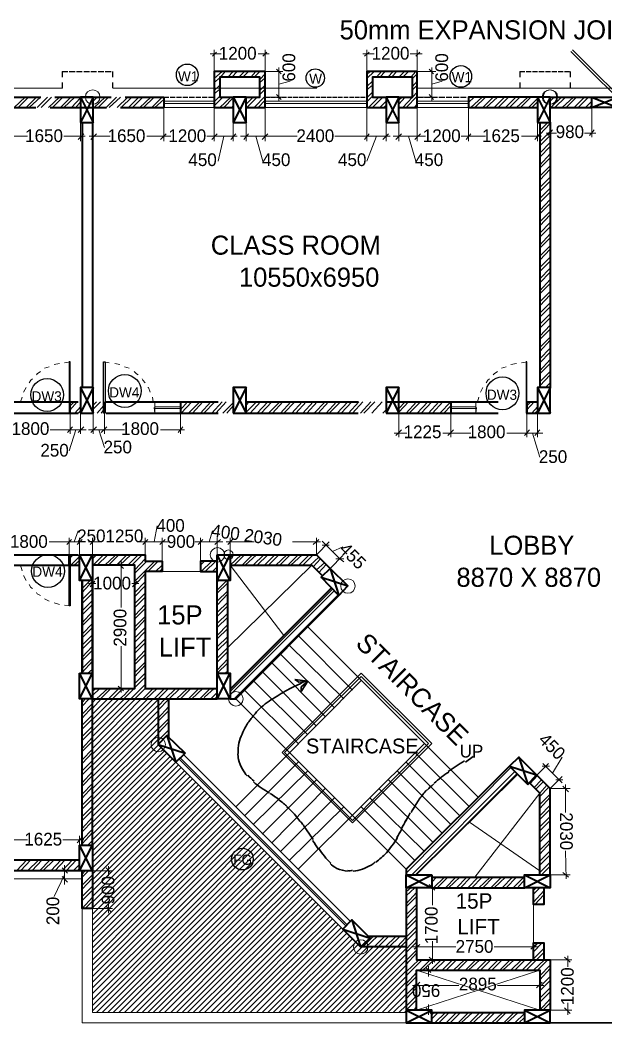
# Model space of a CAD drawing. Header units: millimetres. Extents: x 23593 to 241524, y 4405 to 182732.
# Drawn here: x 190378 to 204200, y 89897 to 113553 of the extents above; entities that cross this region are included whole.
import ezdxf

# ---------------------------------------------------------------- set-up
doc = ezdxf.new("R2010")
doc.units = ezdxf.units.MM
doc.linetypes.add('PDF_IMPORT', pattern=[1, 0.8, -0.2])
for name, color, linetype in [('PDF_0', 7, 'Continuous'), ('PDF_AR_DIMENSION', 7, 'Continuous'), ('PDF_AR_ELEVATION', 2, 'Continuous'), ('PDF_AR_ELEVATIONS', 2, 'Continuous'), ('PDF_AR_STEPS', 6, 'Continuous'), ('PDF_dimensions', 1, 'Continuous'), ('PDF_DOOR WIN TEXT', 5, 'Continuous'), ('PDF_SLAB BEAM', 3, 'Continuous'), ('PDF_ST COLUMN', 1, 'Continuous'), ('PDF_Text', 7, 'Continuous'), ('PDF_wall', 7, 'Continuous')]:
    doc.layers.add(name, color=color, linetype=linetype)
for name, color, linetype, true_color in [('PDF_AR_DOOR', 7, 'Continuous', 0x723939), ('PDF_AR_HATCH', 7, 'Continuous', 0x767676), ('PDF_AR_WINDOW', 7, 'Continuous', 0x00a5dd), ('PDF_exp gap', 7, 'Continuous', 0xdd006e)]:
    doc.layers.add(name, color=color, linetype=linetype, true_color=true_color)
doc.styles.add('PDF Century Gothic', font='GOTHIC.TTF')

msp = doc.modelspace()

# ---------------------------------------------------------------- linework, layer by layer
at = {"layer": 'PDF_0', "lineweight": 13}
for points in [[(195012, 112794), (194918, 112700)], [(196107, 112700), (196201, 112794)], [(198617, 112794), (198504, 112700)], [(199712, 112700), (199807, 112794)], [(196428, 112398), (196541, 112285)], [(200033, 112398), (200128, 112285)], [(196541, 111681), (196428, 111794)], [(200128, 111681), (200033, 111794)], [(202940, 110963), (202827, 110831)], [(203809, 110831), (203922, 110963)], [(191746, 110737), (191879, 110869)], [(192181, 110869), (192048, 110737)], [(195352, 110737), (195465, 110869)], [(195654, 110737), (195767, 110869)], [(198938, 110737), (199071, 110869)], [(199240, 110737), (199373, 110869)], [(202525, 110737), (202638, 110869)], [(191879, 103960), (191746, 103828)], [(192048, 103828), (192181, 103960)], [(194106, 103828), (194219, 103960)], [(199373, 103885), (199240, 103752)], [(202638, 103885), (202525, 103752)], [(191841, 101298), (191728, 101185)], [(192143, 101298), (192030, 101185)], [(195106, 101298), (194974, 101185)], [(195390, 101298), (195276, 101185)], [(197296, 101185), (197428, 101298)], [(197504, 101166), (197674, 101166)], [(198013, 100845), (197825, 100845)], [(192822, 100619), (192690, 100751)], [(192143, 100317), (192030, 100185)], [(193030, 100185), (193143, 100317)], [(192690, 97844), (192822, 97731)], [(202865, 95956), (202695, 95956)], [(203016, 95635), (203186, 95635)], [(203318, 95352), (203186, 95484)], [(191728, 94144), (191841, 94276)], [(191369, 93559), (191501, 93427)], [(192520, 93427), (192407, 93559)], [(203186, 93446), (203318, 93333)], [(191501, 93219), (191369, 93351)], [(200165, 93031), (200033, 93163)], [(192407, 92653), (192520, 92521)], [(199807, 91747), (199675, 91634)], [(202431, 91634), (202544, 91747)], [(200033, 91445), (200165, 91332)], [(203356, 91332), (203223, 91445)], [(200071, 91086), (199958, 91199)], [(199807, 90860), (199675, 90728)], [(202563, 90728), (202695, 90860)], [(199958, 90256), (200071, 90123)], [(203223, 90256), (203356, 90123)]]:
    msp.add_lwpolyline(points, dxfattribs=at)
at = {"layer": 'PDF_0', "color": 6, "lineweight": 25}
for points in [[(191369, 112341), (191369, 112209)], [(192558, 112341), (192558, 112209)], [(202166, 112341), (202166, 112209)], [(203356, 112341), (203356, 112209)], [(191369, 112077), (191369, 111945)], [(192558, 112077), (192558, 111945)], [(202166, 112077), (202166, 111945)], [(203356, 112077), (203356, 111945)]]:
    msp.add_lwpolyline(points, dxfattribs=at)
at = {"layer": 'PDF_0', "color": 6, "linetype": 'PDF_IMPORT', "lineweight": 25, "ltscale": 169.889663}
msp.add_lwpolyline([(191369, 112341), (192558, 112341)], dxfattribs=at)
at = {"layer": 'PDF_0', "color": 6, "linetype": 'PDF_IMPORT', "lineweight": 25, "ltscale": 151.013034}
msp.add_lwpolyline([(202166, 112341), (203356, 112341)], dxfattribs=at)
at = {"layer": 'PDF_0', "color": 1, "linetype": 'PDF_IMPORT', "lineweight": 25, "ltscale": 151.013034}
msp.add_lwpolyline([(193766, 111737), (194955, 111737)], dxfattribs=at)
at = {"layer": 'PDF_0', "color": 1, "linetype": 'PDF_IMPORT', "lineweight": 25, "ltscale": 132.136405}
msp.add_lwpolyline([(196164, 111737), (198561, 111737)], dxfattribs=at)
at = {"layer": 'PDF_0', "color": 1, "linetype": 'PDF_IMPORT', "lineweight": 25, "ltscale": 169.889663}
msp.add_lwpolyline([(199750, 111737), (200958, 111737)], dxfattribs=at)
at = {"layer": 'PDF_0', "lineweight": 13}
for points in [[(193691, 110737), (193823, 110869)], [(194899, 110737), (195031, 110869)], [(196088, 110737), (196220, 110869)], [(198504, 110737), (198617, 110869)], [(199693, 110737), (199826, 110869)], [(200902, 110737), (201015, 110869)], [(191614, 103960), (191501, 103828)], [(192294, 103828), (192426, 103960)], [(200467, 103752), (200600, 103885)], [(202393, 103885), (202280, 103752)], [(191595, 101298), (191482, 101185)], [(193275, 101185), (193389, 101298)], [(193672, 101185), (193804, 101298)], [(194691, 101298), (194578, 101185)]]:
    msp.add_lwpolyline(points, close=True, dxfattribs=at)
at = {"layer": 'PDF_AR_DIMENSION', "lineweight": 13}
for points in [[(194955, 112341), (194955, 112851)], [(196164, 112851), (196164, 112341), (196579, 112341)], [(198561, 112341), (198561, 112851)], [(199750, 112851), (199750, 112341), (200184, 112341)], [(194861, 112757), (195125, 112757)], [(196258, 112757), (195994, 112757)], [(198466, 112757), (198731, 112757)], [(199863, 112757), (199580, 112757)], [(196484, 112436), (196484, 112341), (196484, 111737), (196484, 111643)], [(200090, 112436), (200090, 112341), (200090, 111737), (200090, 111643)], [(196749, 112115), (196484, 112039)], [(200335, 112115), (200090, 112039)], [(196164, 111737), (196579, 111737)], [(199750, 111737), (200184, 111737)], [(191803, 111492), (191803, 110699)], [(202582, 111492), (202582, 110699)], [(202884, 111492), (202884, 110793)], [(203865, 111492), (203865, 110793)], [(192105, 111133), (192105, 110699)], [(195408, 111133), (195408, 110699)], [(195710, 111133), (195710, 110699)], [(199014, 111133), (199014, 110699)], [(199316, 111133), (199316, 110699)], [(190066, 110812), (190557, 110812)], [(191916, 110812), (191407, 110812)], [(192011, 110812), (192501, 110812)], [(193861, 110812), (193370, 110812)], [(193653, 110812), (193936, 110812)], [(195069, 110812), (194786, 110812)], [(194861, 110812), (195503, 110812)], [(195050, 110227), (195182, 110812)], [(196277, 110812), (196164, 110812), (195710, 110812), (195578, 110812)], [(196107, 110227), (195937, 110812)], [(196050, 110812), (196919, 110812)], [(198655, 110812), (197806, 110812)], [(198466, 110812), (199108, 110812)], [(198561, 110227), (198787, 110812)], [(199882, 110812), (199750, 110812), (199316, 110812), (199184, 110812)], [(199712, 110227), (199542, 110812)], [(199656, 110812), (199939, 110812)], [(201053, 110812), (200788, 110812)], [(200864, 110812), (201355, 110812)], [(202676, 110812), (202204, 110812)], [(202789, 110888), (203035, 110888)], [(203960, 110888), (203695, 110888)], [(191803, 104281), (191803, 103790)], [(192105, 104281), (192105, 103790)], [(194163, 104281), (194163, 103790)], [(199316, 104281), (199316, 103715)], [(202582, 104281), (202582, 103715)], [(191652, 103885), (191086, 103885)], [(191935, 103885), (191803, 103885), (191558, 103885), (191425, 103885)], [(191539, 103394), (191690, 103885)], [(192483, 103885), (192369, 103885), (192105, 103885), (191992, 103885)], [(192369, 103469), (192237, 103885)], [(192256, 103885), (192841, 103885)], [(194257, 103885), (193691, 103885)], [(199203, 103809), (199505, 103809)], [(200637, 103809), (200354, 103809)], [(200430, 103809), (201015, 103809)], [(202431, 103809), (201864, 103809)], [(202714, 103809), (202582, 103809), (202336, 103809), (202204, 103809)], [(202638, 103243), (202468, 103809)], [(191746, 101506), (191652, 101242)], [(193615, 101619), (193540, 101242)], [(194918, 101506), (194842, 101242)], [(191784, 100940), (191784, 101336)], [(192086, 100940), (192086, 101336)], [(193332, 100940), (193332, 101336), (193332, 100789)], [(195031, 100789), (195031, 101336)], [(195333, 100940), (195333, 101336)], [(197674, 101242), (197372, 100940), (197372, 101336)], [(198013, 100770), (197919, 100845), (197598, 101166), (197504, 101261)], [(191633, 101242), (191067, 101242)], [(191916, 101242), (191784, 101242), (191539, 101242), (191407, 101242)], [(191992, 101242), (192275, 101242)], [(193426, 101242), (193143, 101242)], [(193238, 101242), (193842, 101242)], [(193634, 101242), (193861, 101242)], [(195163, 101242), (195031, 101242), (194635, 101242), (194502, 101242)], [(194729, 101242), (194521, 101242)], [(195239, 101242), (195899, 101242)], [(197466, 101242), (196805, 101242)], [(197995, 101129), (197749, 101015)], [(192766, 100789), (192766, 99694)], [(197693, 100619), (197995, 100921)], [(192086, 100694), (192086, 100147)], [(192652, 100694), (193087, 100694), (193087, 100147)], [(191992, 100260), (192162, 100260)], [(193181, 100260), (193011, 100260)], [(192766, 97693), (192766, 98788)], [(193087, 97787), (192652, 97787)], [(203167, 96164), (202940, 95786)], [(202563, 95730), (202846, 96013)], [(202714, 96013), (203167, 95560)], [(203356, 95428), (202884, 95428), (203167, 95711)], [(203242, 95522), (203242, 94862)], [(190066, 94220), (190557, 94220)], [(191879, 94220), (191388, 94220)], [(191784, 93748), (191784, 94314)], [(203261, 93295), (203242, 93955)], [(191841, 93484), (191331, 93484)], [(191425, 93163), (191425, 93295), (191425, 93484), (191425, 93616)], [(192086, 93484), (192558, 93484)], [(192464, 93597), (192464, 93370)], [(191180, 92879), (191425, 93389)], [(191841, 93295), (191331, 93295)], [(202884, 93389), (203356, 93389)], [(199731, 93087), (200203, 93087)], [(200109, 93200), (200109, 92672)], [(192086, 92596), (192558, 92596)], [(192464, 92483), (192464, 92710)], [(199731, 91785), (199731, 91388), (200203, 91388)], [(200109, 91294), (200109, 91822)], [(202487, 91388), (202487, 91785)], [(199637, 91690), (200656, 91690)], [(202582, 91690), (201562, 91690)], [(202884, 91388), (203393, 91388)], [(203299, 91483), (203299, 91218)], [(199731, 91143), (200109, 91143)], [(200014, 91237), (200014, 90992)], [(199731, 90671), (199731, 90897)], [(202638, 90671), (202638, 90897)], [(199637, 90784), (200732, 90784)], [(202733, 90784), (201638, 90784)], [(203299, 90086), (203299, 90369)], [(199731, 90199), (200109, 90199)], [(200014, 90086), (200014, 90331)], [(202884, 90199), (203393, 90199)]]:
    msp.add_lwpolyline(points, dxfattribs=at)
for points in [[(193766, 110699), (193766, 111492)], [(194955, 110699), (194955, 111492)], [(196164, 110699), (196164, 111492)], [(198561, 110699), (198561, 111492)], [(199750, 110699), (199750, 111586)], [(200958, 110699), (200958, 111492)], [(191558, 103790), (191558, 104281)], [(192369, 103790), (192369, 104281)], [(200543, 103715), (200543, 104281)], [(202336, 103715), (202336, 104281)], [(191539, 101336), (191539, 100940)], [(193728, 101336), (193728, 100789)], [(194635, 101336), (194635, 100789)]]:
    msp.add_lwpolyline(points, close=True, dxfattribs=at)
at = {"layer": 'PDF_AR_DOOR', "lineweight": 20}
for points in [[(190954, 105338), (191067, 105376)], [(191180, 105432), (191312, 105451)], [(191425, 105470), (191558, 105489)], [(192483, 105470), (192350, 105489)], [(192728, 105432), (192615, 105451)], [(192954, 105338), (192841, 105376)], [(201732, 105338), (201845, 105376)], [(201959, 105432), (202091, 105451)], [(202204, 105470), (202336, 105489)], [(190595, 104998), (190633, 105055), (190670, 105093)], [(190765, 105187), (190784, 105206), (190859, 105263)], [(193162, 105187), (193124, 105206), (193068, 105263)], [(193332, 104998), (193275, 105055), (193257, 105093)], [(201373, 104998), (201411, 105055), (201449, 105093)], [(201543, 105187), (201562, 105206), (201638, 105263)], [(190463, 104772), (190519, 104885)], [(193445, 104772), (193408, 104885), (193389, 104885)], [(201241, 104772), (201298, 104885)], [(190387, 104545), (190425, 104659)], [(193521, 104545), (193502, 104659)], [(201166, 104545), (201204, 104659)], [(193559, 104281), (193540, 104413)], [(201128, 104281), (201147, 104413)], [(190387, 100694), (190425, 100562)], [(190463, 100449), (190519, 100336)], [(190595, 100241), (190633, 100166), (190670, 100147)], [(190765, 100053), (190784, 100015), (190859, 99977)], [(190954, 99902), (191067, 99845)], [(191180, 99807), (191312, 99769)], [(191425, 99751), (191558, 99732)]]:
    msp.add_lwpolyline(points, dxfattribs=at)
at = {"layer": 'PDF_AR_DOOR', "lineweight": 25}
for points in [[(191558, 105489), (191539, 105489), (191539, 104281), (191558, 104281)], [(192350, 105489), (192388, 105489), (192388, 104281), (192350, 104281)], [(202336, 105489), (202317, 105489), (202317, 104281), (202336, 104281)], [(191558, 99732), (191539, 99732), (191539, 100940), (191558, 100940)]]:
    msp.add_lwpolyline(points, close=True, dxfattribs=at)
at = {"layer": 'PDF_AR_ELEVATION', "color": 251, "lineweight": 20, "true_color": 0x545454}
for points in [[(197258, 100694), (195276, 98750)], [(195333, 100694), (196598, 99033)], [(202638, 95315), (201109, 93333)], [(202638, 93484), (200977, 94635)], [(199731, 90199), (202638, 91143)], [(199731, 91143), (202638, 90199)]]:
    msp.add_lwpolyline(points, dxfattribs=at)
at = {"layer": 'PDF_AR_ELEVATION', "color": 74, "lineweight": 20, "true_color": 0x4a9500}
for points in [[(191841, 92596), (191841, 89897), (199486, 89897)], [(192086, 92596), (192086, 90142), (199486, 90142)]]:
    msp.add_lwpolyline(points, dxfattribs=at)
at = {"layer": 'PDF_AR_ELEVATIONS', "lineweight": 35}
for points in [[(197142, 97973, 0.002236), (196932, 97874, 0.006758), (196732, 97774, 0.011481), (196539, 97664, 0.016468), (196344, 97544, 0.02172), (196163, 97423, 0.026899), (195995, 97274, 0.031554), (195853, 97102, 0.034865), (195701, 96893, 0.035872), (195616, 96712, 0.03916), (195539, 96494, 0.0498), (195520, 96268, 0.06938), (195532, 96113, 0.071307), (195625, 95882, 0.053188), (195738, 95723)], [(200862, 96078, 0.005079), (200667, 95952, 0.008606), (200480, 95825)], [(200490, 95815, 0.012249), (200315, 95691, 0.016085), (200146, 95550)], [(195884, 95581, 0.016467), (196065, 95444, 0.003165), (196266, 95315)], [(199976, 95398, 0.023829), (199796, 95174, 0.024045), (199717, 95050, 0.015184), (199604, 94859)], [(197007, 94624, 0.023877), (196795, 94880, 0.029635), (196667, 95002)], [(197293, 94223, 0.003355), (197153, 94426, 0.013351), (197007, 94637)], [(198771, 93689, 0.03748), (199020, 93908, 0.02925), (199151, 94076, 0.02016), (199282, 94269)], [(197423, 94014, 0.02004), (197558, 93829, 0.036952), (197707, 93665)], [(198240, 93476, 0.055424), (198457, 93528, 0.043939), (198658, 93622, 0.042257), (198758, 93688)], [(197691, 93658, 0.05855), (197849, 93542, 0.078441), (198118, 93475)]]:
    msp.add_lwpolyline(points, format="xyb", dxfattribs=at)
at = {"layer": 'PDF_AR_ELEVATIONS', "lineweight": 20}
for points in [[(196560, 96277), (198429, 98146), (200090, 96485), (198221, 94616)], [(196617, 96277), (198429, 98071), (200014, 96485), (198221, 94673)]]:
    msp.add_lwpolyline(points, close=True, dxfattribs=at)
at = {"layer": 'PDF_AR_ELEVATIONS', "lineweight": 35}
for points in [[(196862, 97995), (197164, 97957), (196956, 97938)], [(197013, 97712), (197164, 97957), (197013, 97825)]]:
    msp.add_lwpolyline(points, close=True, dxfattribs=at)
msp.add_lwpolyline([(201071, 96183), (200883, 96051)], dxfattribs=at)
for centre, radius, start, end in [((196907, 96838), 1595, 223.3851, 230.9656), ((201947, 93497), 2728, 131.5667, 136.1536), ((192093, 89267), 7353, 53.3497, 55.2721), ((194547, 92590), 3218, 48.8892, 53.3496), ((179233, 105316), 22874, 331.7157, 332.2814), ((207443, 90475), 8997, 150.8589, 152.2813), ((194963, 96838), 5012, 329.1613, 331.7212), ((204383, 98707), 8410, 212.3713, 214.0302), ((198153, 93836), 349, 263.2709, 281.2556)]:
    msp.add_arc(centre, radius, start, end, dxfattribs=at)
at = {"layer": 'PDF_AR_HATCH', "lineweight": 5}
for points in [[(194955, 112171), (195144, 112341)], [(194955, 112077), (195088, 112190)], [(195106, 112209), (195220, 112341)], [(195276, 112209), (195408, 112341)], [(195371, 112209), (195503, 112341)], [(195541, 112209), (195673, 112341)], [(195635, 112209), (195767, 112341)], [(195824, 112209), (195937, 112341)], [(195899, 112209), (196031, 112341)], [(196031, 112153), (196164, 112285)], [(196031, 112077), (196164, 112190)], [(198561, 112266), (198636, 112341)], [(198561, 112171), (198731, 112341)], [(198787, 112209), (198901, 112341)], [(198863, 112209), (198995, 112341)], [(199052, 112209), (199184, 112341)], [(199146, 112209), (199259, 112341)], [(199316, 112209), (199448, 112341)], [(199410, 112209), (199542, 112341)], [(199599, 112209), (199712, 112341)], [(199637, 112171), (199750, 112285)], [(194955, 111888), (195088, 112020)], [(194955, 111813), (195088, 111926)], [(196031, 111888), (196164, 112020)], [(196031, 111794), (196164, 111926)], [(198561, 111983), (198693, 112115)], [(198561, 111907), (198693, 112020)], [(199637, 111983), (199750, 112115)], [(199637, 111907), (199750, 112020)], [(190236, 111492), (190501, 111737)], [(190331, 111492), (190576, 111737)], [(190519, 111492), (190765, 111737)], [(190595, 111492), (190859, 111737)], [(190784, 111492), (191029, 111737)], [(190878, 111492), (191123, 111737)], [(191048, 111492), (191312, 111737)], [(191142, 111492), (191388, 111737)], [(191331, 111492), (191576, 111737)], [(191407, 111492), (191671, 111737)], [(191595, 111492), (191803, 111718)], [(192105, 111643), (192199, 111737)], [(192124, 111492), (192388, 111737)], [(192218, 111492), (192464, 111737)], [(192407, 111492), (192652, 111737)], [(192483, 111492), (192747, 111737)], [(192671, 111492), (192917, 111737)], [(192766, 111492), (193011, 111737)], [(192936, 111492), (193181, 111737)], [(193030, 111492), (193275, 111737)], [(193200, 111492), (193464, 111737)], [(193294, 111492), (193540, 111737)], [(193483, 111492), (193728, 111737)], [(193559, 111492), (193766, 111681)], [(194955, 111624), (195088, 111756)], [(194955, 111530), (195163, 111737)], [(195088, 111492), (195352, 111737)], [(195182, 111492), (195408, 111718)], [(195710, 111567), (195880, 111737)], [(195729, 111492), (195975, 111737)], [(195899, 111492), (196164, 111756)], [(195994, 111492), (196164, 111662)], [(198561, 111718), (198693, 111850)], [(198561, 111624), (198693, 111756)], [(198599, 111492), (198844, 111737)], [(198693, 111492), (198938, 111737)], [(199316, 111662), (199391, 111737)], [(199316, 111567), (199467, 111737)], [(199410, 111492), (199750, 111850)], [(199486, 111492), (199750, 111756)], [(200958, 111699), (200996, 111737)], [(200958, 111605), (201090, 111737)], [(201015, 111492), (201279, 111737)], [(201109, 111492), (201355, 111737)], [(201298, 111492), (201543, 111737)], [(201373, 111492), (201638, 111737)], [(201562, 111492), (201808, 111737)], [(201657, 111492), (201902, 111737)], [(201827, 111492), (202072, 111737)], [(201921, 111492), (202166, 111737)], [(202091, 111492), (202355, 111737)], [(202185, 111492), (202431, 111737)], [(202374, 111492), (202582, 111699)], [(202884, 111737), (202884, 111737)], [(202884, 111643), (202978, 111737)], [(202902, 111492), (203148, 111737)], [(202997, 111492), (203242, 111737)], [(203167, 111492), (203431, 111737)], [(203261, 111492), (203507, 111737)], [(203450, 111492), (203695, 111737)], [(203544, 111492), (203790, 111737)], [(191690, 111492), (191803, 111624)], [(193747, 111492), (193766, 111511)], [(195371, 111492), (195408, 111530)], [(198863, 111492), (199014, 111643)], [(198957, 111492), (199014, 111548)], [(199675, 111492), (199750, 111567)], [(202449, 111492), (202582, 111624)], [(203714, 111492), (203865, 111643)], [(203809, 111492), (203865, 111548)], [(202638, 110944), (202827, 111133)], [(202638, 111133), (202638, 111133)], [(202638, 110850), (202884, 111114)], [(202638, 110680), (202884, 110926)], [(202638, 110586), (202884, 110831)], [(202638, 110416), (202884, 110661)], [(202638, 110321), (202884, 110567)], [(202638, 110133), (202884, 110397)], [(202638, 110057), (202884, 110303)], [(202638, 109868), (202884, 110114)], [(202638, 109774), (202884, 110038)], [(202638, 109604), (202884, 109850)], [(202638, 109510), (202884, 109755)], [(202638, 109340), (202884, 109585)], [(202638, 109246), (202884, 109491)], [(202638, 109057), (202884, 109321)], [(202638, 108981), (202884, 109227)], [(202638, 108792), (202884, 109038)], [(202638, 108698), (202884, 108962)], [(202638, 108528), (202884, 108774)], [(202638, 108434), (202884, 108679)], [(202638, 108245), (202884, 108509)], [(202638, 108170), (202884, 108415)], [(202638, 107981), (202884, 108226)], [(202638, 107886), (202884, 108151)], [(202638, 107717), (202884, 107962)], [(202638, 107622), (202884, 107868)], [(202638, 107452), (202884, 107698)], [(202638, 107358), (202884, 107603)], [(202638, 107169), (202884, 107433)], [(202638, 107094), (202884, 107339)], [(202638, 106905), (202884, 107150)], [(202638, 106810), (202884, 107075)], [(202638, 106641), (202884, 106886)], [(202638, 106546), (202884, 106792)], [(202638, 106376), (202884, 106622)], [(202638, 106282), (202884, 106527)], [(202638, 106093), (202884, 106357)], [(202638, 106018), (202884, 106263)], [(202638, 105829), (202884, 106074)], [(202638, 105734), (202884, 105999)], [(202638, 105565), (202884, 105810)], [(202638, 105470), (202884, 105716)], [(202638, 105281), (202884, 105546)], [(202638, 105206), (202884, 105451)], [(202638, 105017), (202884, 105263)], [(202638, 104923), (202884, 105187)], [(202770, 104885), (202884, 104998)], [(202865, 104885), (202884, 104904)], [(191558, 104451), (191652, 104545)], [(191558, 104356), (191728, 104545)], [(191671, 104281), (191803, 104432)], [(191746, 104281), (191803, 104338)], [(192105, 104470), (192181, 104545)], [(192105, 104375), (192275, 104545)], [(192199, 104281), (192350, 104451)], [(192294, 104281), (192350, 104356)], [(194163, 104356), (194332, 104545)], [(194163, 104545), (194163, 104545)], [(194181, 104281), (194427, 104545)], [(194351, 104281), (194616, 104545)], [(194446, 104281), (194691, 104545)], [(194635, 104281), (194880, 104545)], [(194710, 104281), (194974, 104545)], [(194899, 104281), (195144, 104545)], [(194993, 104281), (195239, 104545)], [(195163, 104281), (195408, 104526)], [(195257, 104281), (195408, 104451)], [(195710, 104300), (195956, 104545)], [(195710, 104470), (195786, 104545)], [(195805, 104281), (196050, 104545)], [(195975, 104281), (196220, 104545)], [(196069, 104281), (196315, 104545)], [(196239, 104281), (196503, 104545)], [(196333, 104281), (196579, 104545)], [(196522, 104281), (196768, 104545)], [(196598, 104281), (196862, 104545)], [(196786, 104281), (197032, 104545)], [(196881, 104281), (197126, 104545)], [(197051, 104281), (197296, 104545)], [(197145, 104281), (197390, 104545)], [(197315, 104281), (197579, 104545)], [(197409, 104281), (197655, 104545)], [(197598, 104281), (197844, 104545)], [(197674, 104281), (197938, 104545)], [(197862, 104281), (198108, 104545)], [(197957, 104281), (198202, 104545)], [(198127, 104281), (198372, 104545)], [(198221, 104281), (198466, 104545)], [(198410, 104281), (198655, 104545)], [(198485, 104281), (198750, 104545)], [(198674, 104281), (198919, 104545)], [(198938, 104281), (199014, 104356)], [(199316, 104394), (199467, 104545)], [(199316, 104300), (199542, 104545)], [(199486, 104281), (199731, 104545)], [(199561, 104281), (199826, 104545)], [(199750, 104281), (199995, 104545)], [(199844, 104281), (200090, 104545)], [(200014, 104281), (200260, 104545)], [(200109, 104281), (200354, 104545)], [(200279, 104281), (200543, 104545)], [(200373, 104281), (200543, 104451)], [(202336, 104451), (202431, 104545)], [(202336, 104356), (202506, 104545)], [(202449, 104281), (202582, 104432)], [(202525, 104281), (202582, 104338)], [(191558, 100864), (191633, 100940)], [(191576, 100694), (191784, 100902)], [(191652, 100694), (191784, 100808)], [(192086, 100940), (192086, 100940)], [(192086, 100845), (192181, 100940)], [(192105, 100694), (192350, 100940)], [(192199, 100694), (192445, 100940)], [(192369, 100694), (192464, 100770), (192634, 100940)], [(192464, 100694), (192709, 100940)], [(192652, 100694), (192898, 100940)], [(192728, 100694), (192992, 100940)], [(192917, 100694), (193162, 100940)], [(193011, 100694), (193257, 100940)], [(193087, 100581), (193332, 100845)], [(193087, 100317), (193559, 100789)], [(193087, 100506), (193370, 100789)], [(193389, 100543), (193634, 100789)], [(194635, 100694), (194729, 100789)], [(194653, 100543), (194899, 100789)], [(194748, 100543), (194993, 100789)], [(195333, 100694), (195597, 100940)], [(195333, 100864), (195408, 100940)], [(195427, 100694), (195673, 100940)], [(195616, 100694), (195861, 100940)], [(195692, 100694), (195956, 100940)], [(195880, 100694), (196126, 100940)], [(195975, 100694), (196220, 100940)], [(196145, 100694), (196390, 100940)], [(196239, 100694), (196484, 100940)], [(196409, 100694), (196673, 100940)], [(196503, 100694), (196749, 100940)], [(196692, 100694), (196937, 100940)], [(196768, 100694), (197032, 100940)], [(196956, 100694), (197202, 100940)], [(197051, 100694), (197296, 100940)], [(197221, 100694), (197428, 100883)], [(197296, 100657), (197466, 100845)], [(193577, 100543), (193728, 100694)], [(193672, 100543), (193728, 100619)], [(194918, 100543), (195031, 100657)], [(195012, 100543), (195031, 100562)], [(197372, 100581), (197560, 100751)], [(197428, 100525), (197598, 100713)], [(191841, 100147), (192030, 100336)], [(191841, 100336), (191841, 100336)], [(191841, 100053), (192086, 100317)], [(193087, 100222), (193332, 100487)], [(195031, 100109), (195257, 100336)], [(195031, 100298), (195088, 100336)], [(191841, 99883), (192086, 100128)], [(193087, 100053), (193332, 100298)], [(193087, 99958), (193332, 100204)], [(195031, 100034), (195276, 100279)], [(195031, 99845), (195276, 100090)], [(195333, 97712), (197749, 100128)], [(195333, 97636), (197787, 100090)], [(191841, 99788), (192086, 100034)], [(191841, 99618), (192086, 99864)], [(193087, 99788), (193332, 100034)], [(193087, 99694), (193332, 99939)], [(195031, 99751), (195276, 100015)], [(195427, 97542), (197881, 99996)], [(191841, 99524), (192086, 99769)], [(191841, 99335), (192086, 99600)], [(193087, 99505), (193332, 99769)], [(193087, 99430), (193332, 99675)], [(195031, 99581), (195276, 99826)], [(195031, 99486), (195276, 99732)], [(191841, 99260), (192086, 99505)], [(193087, 99241), (193332, 99486)], [(193087, 99147), (193332, 99411)], [(195031, 99316), (195276, 99562)], [(195031, 99222), (195276, 99467)], [(191841, 99071), (192086, 99316)], [(191841, 98977), (192086, 99222)], [(193087, 98977), (193332, 99222)], [(193087, 98882), (193332, 99128)], [(195031, 99033), (195276, 99298)], [(195031, 98958), (195276, 99203)], [(191841, 98807), (192086, 99052)], [(191841, 98712), (192086, 98958)], [(193332, 98958), (193143, 98769), (193087, 98712)], [(195031, 98769), (195276, 99014)], [(195031, 98675), (195276, 98920)], [(191841, 98524), (192086, 98788)], [(191841, 98448), (192086, 98693)], [(193332, 98863), (193238, 98769), (193087, 98618)], [(193087, 98429), (193332, 98693)], [(195031, 98505), (195276, 98750)], [(195031, 98410), (195276, 98656)], [(191841, 98259), (192086, 98505)], [(191841, 98165), (192086, 98429)], [(193087, 98354), (193332, 98599)], [(193087, 98165), (193332, 98410)], [(195031, 98222), (195276, 98486)], [(191973, 98146), (192086, 98240)], [(193087, 98071), (193332, 98335)], [(195031, 98146), (195276, 98391)], [(195220, 98146), (195276, 98203)], [(192067, 98146), (192086, 98146)], [(193087, 97901), (193332, 98146)], [(193087, 97806), (193332, 98052)], [(192086, 97712), (192162, 97787)], [(192086, 97618), (192256, 97787)], [(192181, 97542), (192445, 97787)], [(192275, 97542), (192520, 97787)], [(192464, 97542), (192709, 97787)], [(192558, 97542), (192803, 97787)], [(192728, 97542), (192841, 97636), (192973, 97787)], [(192822, 97542), (192841, 97561), (193068, 97787)], [(192992, 97542), (193332, 97882)], [(193087, 97542), (193332, 97787)], [(193275, 97542), (193521, 97787)], [(193351, 97542), (193615, 97787)], [(193540, 97542), (193785, 97787)], [(193634, 97372), (193804, 97542), (194049, 97787)], [(193634, 97542), (193879, 97787)], [(193898, 97542), (194144, 97787)], [(194068, 97542), (194332, 97787)], [(194163, 97542), (194408, 97787)], [(194351, 97542), (194597, 97787)], [(194427, 97542), (194691, 97787)], [(194616, 97542), (194729, 97655), (194861, 97787)], [(194710, 97542), (194729, 97580), (194955, 97787)], [(191841, 97448), (191916, 97542)], [(191841, 97372), (192011, 97542)], [(193634, 97278), (193879, 97523)], [(194880, 97542), (195031, 97693)], [(194974, 97542), (195031, 97599)], [(191841, 97183), (192086, 97429)], [(191841, 97089), (192086, 97353)], [(193634, 97089), (193879, 97353)], [(193634, 97013), (193879, 97259)], [(191841, 96919), (192086, 97164)], [(191841, 96825), (192086, 97070)], [(193634, 96825), (193879, 97070)], [(193634, 96730), (193879, 96995)], [(191841, 96655), (192086, 96900)], [(191841, 96560), (192086, 96806)], [(193634, 96560), (193879, 96806)], [(191841, 96372), (192086, 96636)], [(191841, 96296), (192086, 96542)], [(193842, 96674), (193879, 96711)], [(191841, 96107), (192086, 96353)], [(191841, 96013), (192086, 96277)], [(191841, 95843), (192086, 96089)], [(191841, 95749), (192086, 95994)], [(191841, 95560), (192086, 95824)], [(199486, 93427), (201959, 95919)], [(199618, 93389), (202053, 95824)], [(191841, 95484), (192086, 95730)], [(199712, 93389), (202110, 95786)], [(202412, 95541), (202582, 95730)], [(202506, 95447), (202676, 95635)], [(202544, 95409), (202714, 95579)], [(191841, 95296), (192086, 95541)], [(191841, 95201), (192086, 95466)], [(202638, 95315), (202808, 95503)], [(202638, 95239), (202846, 95447)], [(191841, 95031), (192086, 95277)], [(191841, 94937), (192086, 95182)], [(202638, 95050), (202884, 95296)], [(202638, 94956), (202884, 95220)], [(191841, 94767), (192086, 95013)], [(191841, 94673), (192086, 94918)], [(202638, 94786), (202884, 95031)], [(202638, 94692), (202884, 94937)], [(191841, 94484), (192086, 94748)], [(191841, 94408), (192086, 94654)], [(202638, 94522), (202884, 94767)], [(202638, 94427), (202884, 94673)], [(191841, 94220), (192086, 94465)], [(191841, 94125), (192086, 94390)], [(202638, 94239), (202884, 94503)], [(202638, 94163), (202884, 94408)], [(191973, 94088), (192086, 94201)], [(202638, 93974), (202884, 94220)], [(192067, 94088), (192086, 94106)], [(202638, 93880), (202884, 94144)], [(202638, 93710), (202884, 93955)], [(190293, 93484), (190538, 93748)], [(190387, 93484), (190633, 93748)], [(190557, 93484), (190821, 93748)], [(190652, 93484), (190897, 93748)], [(190840, 93484), (191086, 93748)], [(190916, 93484), (191180, 93748)], [(191105, 93484), (191350, 93748)], [(191199, 93484), (191444, 93748)], [(191369, 93484), (191614, 93748)], [(191463, 93484), (191709, 93748)], [(202638, 93616), (202884, 93861)], [(202638, 93446), (202884, 93691)], [(191633, 93484), (191784, 93635)], [(191728, 93484), (191784, 93540)], [(191841, 93408), (191916, 93484)], [(191841, 93333), (191992, 93484)], [(202676, 93389), (202884, 93597)], [(191841, 93144), (192086, 93389)], [(191841, 93049), (192086, 93314)], [(200090, 93314), (200109, 93333)], [(200090, 93219), (200203, 93333)], [(200128, 93087), (200392, 93333)], [(200222, 93087), (200467, 93333)], [(200411, 93087), (200656, 93333)], [(200486, 93087), (200751, 93333)], [(200675, 93087), (200920, 93333)], [(200769, 93087), (201015, 93333)], [(200939, 93087), (201185, 93333)], [(201034, 93087), (201279, 93333)], [(201204, 93087), (201468, 93333)], [(201298, 93087), (201543, 93333)], [(201487, 93087), (201732, 93333)], [(201562, 93087), (201827, 93333)], [(201751, 93087), (201996, 93333)], [(201845, 93087), (202091, 93333)], [(202015, 93087), (202261, 93333)], [(202110, 93087), (202280, 93276)], [(202865, 93389), (202884, 93427)], [(191841, 92879), (192086, 93125)], [(191841, 92785), (192086, 93031)], [(199486, 92993), (199599, 93087)], [(199486, 92898), (199693, 93087)], [(199486, 92710), (199731, 92974)], [(202487, 93031), (202563, 93087)], [(202487, 92936), (202638, 93087)], [(202487, 92747), (202733, 93012)], [(191841, 92596), (192086, 92861)], [(191916, 92596), (192086, 92766)], [(199486, 92634), (199731, 92879)], [(202525, 92691), (202733, 92917)], [(199486, 92445), (199731, 92691)], [(199486, 92351), (199731, 92615)], [(202695, 92691), (202733, 92728)], [(199486, 92181), (199731, 92426)], [(199486, 92087), (199731, 92332)], [(199278, 91690), (199486, 91917), (199731, 92162)], [(199354, 91690), (199486, 91822), (199731, 92068)], [(198466, 91690), (198712, 91936)], [(198542, 91690), (198806, 91936)], [(198731, 91690), (198976, 91936)], [(198825, 91690), (199071, 91936)], [(198995, 91690), (199240, 91936)], [(199089, 91690), (199335, 91936)], [(199486, 91634), (199731, 91898)], [(199486, 91558), (199731, 91804)], [(202487, 91671), (202600, 91785)], [(202487, 91577), (202695, 91785)], [(199486, 91369), (199731, 91615)], [(202317, 91143), (202563, 91388), (202733, 91558)], [(202487, 91407), (202733, 91653)], [(199486, 91275), (199731, 91539)], [(199486, 91105), (199788, 91388)], [(199486, 91011), (199863, 91388)], [(199807, 91143), (200052, 91388)], [(199882, 91143), (200146, 91388)], [(200071, 91143), (200316, 91388)], [(200165, 91143), (200411, 91388)], [(200335, 91143), (200581, 91388)], [(200430, 91143), (200675, 91388)], [(200600, 91143), (200864, 91388)], [(200694, 91143), (200939, 91388)], [(200883, 91143), (201128, 91388)], [(200958, 91143), (201222, 91388)], [(201147, 91143), (201392, 91388)], [(201241, 91143), (201487, 91388)], [(201411, 91143), (201657, 91388)], [(201506, 91143), (201751, 91388)], [(201694, 91143), (201940, 91388)], [(201770, 91143), (202034, 91388)], [(201959, 91143), (202204, 91388)], [(202053, 91143), (202298, 91388)], [(202223, 91143), (202468, 91388)], [(202487, 91143), (202751, 91388)], [(202582, 91143), (202827, 91388)], [(199486, 90822), (199731, 91086)], [(202638, 91011), (202884, 91256)], [(202638, 90916), (202884, 91181)], [(199486, 90746), (199731, 90992)], [(202638, 90746), (202884, 90992)], [(202638, 90652), (202884, 90897)], [(199486, 90558), (199731, 90803)], [(199486, 90463), (199731, 90728)], [(202638, 90482), (202884, 90728)], [(202638, 90388), (202884, 90633)], [(199486, 90293), (199731, 90539)], [(199486, 90199), (199731, 90444)], [(202638, 90199), (202884, 90463)], [(202714, 90199), (202884, 90369)], [(199656, 90199), (199731, 90275)], [(200090, 90086), (200146, 90142)], [(200090, 89991), (200241, 90142)], [(200165, 89897), (200411, 90142)], [(200260, 89897), (200505, 90142)], [(200430, 89897), (200675, 90142)], [(200524, 89897), (200769, 90142)], [(200713, 89897), (200958, 90142)], [(200788, 89897), (201053, 90142)], [(200977, 89897), (201222, 90142)], [(201071, 89897), (201317, 90142)], [(201241, 89897), (201487, 90142)], [(201336, 89897), (201581, 90142)], [(201506, 89897), (201770, 90142)], [(201600, 89897), (201845, 90142)], [(201789, 89897), (202034, 90142)], [(201864, 89897), (202129, 90142)], [(202053, 89897), (202280, 90123)], [(202147, 89897), (202280, 90029)]]:
    msp.add_lwpolyline(points, dxfattribs=at)
at = {"layer": 'PDF_AR_HATCH', "lineweight": 13}
msp.add_lwpolyline([(191539, 100940), (191539, 100694)], dxfattribs=at)
at = {"layer": 'PDF_AR_HATCH', "color": 62, "lineweight": 5, "true_color": 0x8ab800}
for points in [[(192086, 97448), (192162, 97542)], [(192086, 97315), (192294, 97542)], [(192086, 97183), (192445, 97542)], [(192086, 97051), (192577, 97542)], [(192086, 96919), (192709, 97542)], [(192086, 96787), (192841, 97542)], [(192086, 96655), (192973, 97542)], [(192086, 96523), (193105, 97542)], [(192086, 96372), (193238, 97542)], [(192086, 96240), (193389, 97542)], [(192086, 96107), (193521, 97542)], [(192086, 95975), (193634, 97523)], [(192086, 95843), (193634, 97391)], [(192086, 95711), (193634, 97259)], [(192086, 95579), (193634, 97127)], [(192086, 95428), (193634, 96976)], [(192086, 95296), (193634, 96844)], [(192086, 95164), (193634, 96711)], [(192086, 95031), (193634, 96579)], [(192086, 94899), (193653, 96466)], [(192086, 94767), (193710, 96391)], [(192086, 94635), (193785, 96315)], [(192086, 94503), (193842, 96258)], [(192086, 94352), (193917, 96183)], [(192086, 94220), (193974, 96126)], [(192086, 94088), (194049, 96051)], [(192086, 93955), (194125, 95994)], [(192086, 93823), (194181, 95919)], [(192086, 93691), (194257, 95843)], [(192086, 93559), (194314, 95786)], [(192086, 93408), (194389, 95711)], [(192086, 93276), (194446, 95654)], [(192086, 93144), (194521, 95579)], [(192086, 93012), (194597, 95522)], [(192086, 92879), (194653, 95447)], [(192086, 92747), (194729, 95371)], [(192086, 92615), (194786, 95315)], [(192086, 92464), (194861, 95239)], [(192086, 92332), (194918, 95182)], [(192086, 92200), (194993, 95107)], [(192086, 92068), (195050, 95050)], [(192086, 91936), (195125, 94975)], [(192086, 91804), (195201, 94918)], [(192086, 91671), (195257, 94843)], [(192086, 91539), (195333, 94767)], [(192086, 91388), (195390, 94711)], [(192086, 91256), (195465, 94635)], [(192086, 91124), (195522, 94578)], [(192086, 90992), (195597, 94503)], [(192086, 90860), (195673, 94446)], [(192086, 90728), (195729, 94371)], [(192086, 90595), (195805, 94295)], [(192086, 90444), (195861, 94239)], [(192086, 90312), (195937, 94163)], [(192086, 90180), (195994, 94106)], [(192181, 90142), (196069, 94031)], [(192313, 90142), (196145, 93974)], [(192445, 90142), (196201, 93899)], [(192577, 90142), (196277, 93823)], [(192709, 90142), (196333, 93767)], [(192841, 90142), (196409, 93691)], [(192992, 90142), (196466, 93635)], [(193124, 90142), (196541, 93559)], [(193257, 90142), (196617, 93502)], [(193389, 90142), (196673, 93427)], [(193521, 90142), (196749, 93351)], [(193653, 90142), (196805, 93295)], [(193785, 90142), (196881, 93219)], [(193936, 90142), (196937, 93163)], [(194068, 90142), (197013, 93087)], [(194200, 90142), (197088, 93031)], [(194332, 90142), (197145, 92955)], [(194465, 90142), (197221, 92879)], [(194597, 90142), (197277, 92823)], [(194729, 90142), (197353, 92747)], [(194880, 90142), (197409, 92691)], [(195012, 90142), (197485, 92615)], [(195144, 90142), (197560, 92559)], [(195276, 90142), (197617, 92483)], [(195408, 90142), (197693, 92408)], [(195541, 90142), (197749, 92351)], [(195673, 90142), (197825, 92275)], [(195805, 90142), (197881, 92219)], [(195956, 90142), (197957, 92143)], [(196088, 90142), (198013, 92087)], [(196220, 90142), (198089, 92011)], [(196352, 90142), (198164, 91955)], [(196484, 90142), (198221, 91879)], [(196617, 90142), (198297, 91804)], [(196749, 90142), (198353, 91747)], [(196900, 90142), (198448, 91690)], [(197032, 90142), (198580, 91690)], [(197164, 90142), (198712, 91690)], [(197296, 90142), (198844, 91690)], [(197428, 90142), (198976, 91690)], [(197560, 90142), (199108, 91690)], [(197693, 90142), (199240, 91690)], [(197825, 90142), (199373, 91690)], [(197976, 90142), (199486, 91653)], [(198108, 90142), (199486, 91520)], [(198240, 90142), (199486, 91388)], [(198372, 90142), (199486, 91256)], [(198504, 90142), (199486, 91124)], [(198636, 90142), (199486, 90992)], [(198768, 90142), (199486, 90860)], [(198919, 90142), (199486, 90728)], [(199052, 90142), (199486, 90577)], [(199184, 90142), (199486, 90444)], [(199316, 90142), (199486, 90312)], [(199448, 90142), (199486, 90180)]]:
    msp.add_lwpolyline(points, dxfattribs=at)
at = {"layer": 'PDF_AR_STEPS', "lineweight": 25}
for points in [[(201185, 95220), (197164, 99241)], [(198221, 97750), (196937, 99033)], [(198013, 97542), (196730, 98807)], [(197787, 97334), (196522, 98599)], [(197372, 96900), (196088, 98184)], [(197579, 97127), (196315, 98391)], [(198429, 97976), (195465, 94994)], [(197164, 96693), (195880, 97976)], [(196937, 96485), (195673, 97750)], [(199486, 93521), (195465, 97542)], [(199920, 96485), (196937, 93521)], [(196937, 96051), (195673, 94786)], [(200751, 94786), (199486, 96051)], [(200977, 94994), (199693, 96277)], [(197164, 95843), (195880, 94578)], [(200543, 94578), (199278, 95843)], [(197372, 95635), (196088, 94352)], [(200335, 94371), (199071, 95635)], [(197579, 95428), (196315, 94144)], [(200128, 94144), (198844, 95428)], [(197787, 95201), (196522, 93937)], [(199920, 93937), (198636, 95201)], [(198013, 94994), (196730, 93729)], [(199693, 93729), (198429, 94994)]]:
    msp.add_lwpolyline(points, dxfattribs=at)
at = {"layer": 'PDF_AR_WINDOW', "color": 2, "linetype": 'PDF_IMPORT', "lineweight": 20, "ltscale": 6002.76811}
msp.add_lwpolyline([(174569, 111945), (198561, 111945)], dxfattribs=at)
at = {"layer": 'PDF_AR_WINDOW', "color": 2, "lineweight": 20}
for points in [[(204601, 111945), (199750, 111945)], [(193766, 111492), (194955, 111492)], [(196164, 111492), (198561, 111492)], [(199750, 111492), (200958, 111492)], [(194163, 104281), (193559, 104281), (193559, 104545), (194163, 104545)], [(200543, 104281), (201128, 104281), (201128, 104545), (200543, 104545)], [(194635, 100543), (193728, 100543)], [(197995, 92106), (194049, 96051)], [(198164, 92294), (194238, 96221)], [(202487, 92691), (202487, 91785)]]:
    msp.add_lwpolyline(points, dxfattribs=at)
at = {"layer": 'PDF_AR_WINDOW', "lineweight": 20}
for points in [[(193766, 111643), (194955, 111643)], [(193766, 111586), (194955, 111586)], [(196164, 111643), (198561, 111643)], [(196164, 111586), (198561, 111586)], [(199750, 111643), (200958, 111643)], [(199750, 111586), (200958, 111586)], [(194163, 104432), (193559, 104432)], [(194163, 104394), (193559, 104394)], [(200543, 104432), (201128, 104432)], [(200543, 104394), (201128, 104394)], [(198070, 92181), (194125, 96126)], [(198089, 92219), (194163, 96145)]]:
    msp.add_lwpolyline(points, dxfattribs=at)
at = {"layer": 'PDF_AR_WINDOW', "color": 2, "linetype": 'PDF_IMPORT', "lineweight": 20, "ltscale": 6625.696876}
msp.add_lwpolyline([(191841, 93295), (170340, 93295)], dxfattribs=at)
at = {"layer": 'PDF_dimensions', "lineweight": 25}
msp.add_lwpolyline([(202280, 89897), (202280, 89897)], dxfattribs=at)
at = {"layer": 'PDF_DOOR WIN TEXT', "lineweight": 25}
for centre, radius in [((194321, 112261), 255), ((197341, 112185), 217), ((200777, 112223), 255), ((191017, 104710), 387), ((192848, 104804), 387), ((201758, 104748), 387), ((191036, 100557), 387), ((195623, 93761), 255)]:
    msp.add_circle(centre, radius, dxfattribs=at)
at = {"layer": 'PDF_exp gap', "lineweight": 35}
for points in [[(203412, 112851), (208056, 108226)], [(203374, 112813), (208018, 108188)], [(202884, 89897), (223138, 89897)]]:
    msp.add_lwpolyline(points, dxfattribs=at)
at = {"layer": 'PDF_SLAB BEAM', "color": 1, "lineweight": 0}
msp.add_circle((195295, 100942), 111, dxfattribs=at)
at = {"layer": 'PDF_ST COLUMN', "lineweight": 40}
for points in [[(191803, 111133), (192105, 111133), (192105, 111737), (191803, 111737)], [(195408, 111133), (195710, 111133), (195710, 111737), (195408, 111737)], [(199014, 111133), (199316, 111133), (199316, 111737), (199014, 111737)], [(202582, 111133), (202884, 111133), (202884, 111737), (202582, 111737)], [(204469, 111737), (204469, 111492), (203865, 111492), (203865, 111737)], [(191803, 104281), (192105, 104281), (192105, 104885), (191803, 104885)], [(195408, 104281), (195710, 104281), (195710, 104885), (195408, 104885)], [(199014, 104281), (199316, 104281), (199316, 104885), (199014, 104885)], [(202582, 104281), (202884, 104281), (202884, 104885), (202582, 104885)], [(191784, 100940), (192086, 100940), (192086, 100336), (191784, 100336)], [(195031, 100940), (195333, 100940), (195333, 100336), (195031, 100336)], [(197900, 99977), (198108, 100204), (197693, 100619), (197485, 100411)], [(191784, 98146), (192086, 98146), (192086, 97542), (191784, 97542)], [(195031, 98146), (195333, 98146), (195333, 97542), (195031, 97542)], [(194276, 96258), (194049, 96051), (193634, 96466), (193842, 96674)], [(202355, 95522), (202563, 95749), (202147, 96164), (201921, 95956)], [(191784, 94088), (192086, 94088), (192086, 93484), (191784, 93484)], [(200090, 93389), (200090, 93087), (199486, 93087), (199486, 93389)], [(202884, 93389), (202884, 93087), (202280, 93087), (202280, 93389)], [(198636, 91898), (198410, 91690), (197995, 92106), (198202, 92332)], [(200090, 89897), (200090, 90199), (199486, 90199), (199486, 89897)], [(202884, 89897), (202884, 90199), (202280, 90199), (202280, 89897)]]:
    msp.add_lwpolyline(points, close=True, dxfattribs=at)
for points in [[(191803, 111737), (192105, 111133)], [(192105, 111737), (191803, 111133)], [(195408, 111737), (195710, 111133)], [(195710, 111737), (195408, 111133)], [(199014, 111737), (199316, 111133)], [(199316, 111737), (199014, 111133)], [(202582, 111737), (202884, 111133)], [(202884, 111737), (202582, 111133)], [(203865, 111737), (204469, 111492)], [(203865, 111492), (204469, 111737)], [(191803, 104885), (192105, 104281)], [(192105, 104885), (191803, 104281)], [(195408, 104885), (195710, 104281)], [(195710, 104885), (195408, 104281)], [(199014, 104885), (199316, 104281)], [(199316, 104885), (199014, 104281)], [(202582, 104885), (202884, 104281)], [(202884, 104885), (202582, 104281)], [(191784, 100336), (192086, 100940)], [(192086, 100336), (191784, 100940)], [(195031, 100336), (195333, 100940)], [(195333, 100336), (195031, 100940)], [(197693, 100619), (197900, 99977)], [(197485, 100411), (198108, 100204)], [(191784, 97542), (192086, 98146)], [(192086, 97542), (191784, 98146)], [(195031, 97542), (195333, 98146)], [(195333, 97542), (195031, 98146)], [(193842, 96674), (194049, 96051)], [(193634, 96466), (194276, 96258)], [(202147, 96164), (202355, 95522)], [(201921, 95956), (202563, 95749)], [(191784, 93484), (192086, 94088)], [(192086, 93484), (191784, 94088)], [(199486, 93389), (200090, 93087)], [(199486, 93087), (200090, 93389)], [(202280, 93389), (202884, 93087)], [(202280, 93087), (202884, 93389)], [(198202, 92332), (198410, 91690)], [(197995, 92106), (198636, 91898)], [(199486, 89897), (200090, 90199)], [(199486, 90199), (200090, 89897)], [(202280, 89897), (202884, 90199)], [(202280, 90199), (202884, 89897)]]:
    msp.add_lwpolyline(points, dxfattribs=at)
at = {"layer": 'PDF_wall', "lineweight": 40}
for points in [[(195710, 111492), (196164, 111492), (196164, 112341), (194955, 112341), (194955, 111492), (195408, 111492)], [(195710, 111737), (196031, 111737), (196031, 112209), (195088, 112209), (195088, 111737), (195408, 111737)], [(199316, 111492), (199750, 111492), (199750, 112341), (198561, 112341), (198561, 111492), (199014, 111492)], [(199316, 111737), (199637, 111737), (199637, 112209), (198693, 112209), (198693, 111737), (199014, 111737)], [(193766, 111737), (193766, 111492)], [(202582, 111737), (200958, 111737), (200958, 111492), (202582, 111492)], [(202884, 111737), (203865, 111737)], [(202884, 111492), (203865, 111492)], [(191841, 111133), (191841, 104885)], [(192086, 111133), (192086, 104885)], [(202638, 111133), (202638, 104885)], [(202884, 111133), (202884, 104885)], [(191558, 104281), (191558, 104545)], [(192350, 104545), (192350, 104281)], [(194163, 104545), (194163, 104281)], [(200543, 104545), (200543, 104281)], [(202336, 104545), (202336, 104281)], [(191539, 100694), (191539, 100940)], [(192086, 100940), (193332, 100940), (193332, 100789), (193728, 100789), (193728, 100543), (193332, 100543), (193332, 97787), (195031, 97787)], [(195031, 100789), (194635, 100789), (194635, 100543), (195031, 100543)], [(195333, 100940), (197372, 100940), (197693, 100619)], [(192086, 97787), (193087, 97787), (193087, 100694), (192086, 100694)], [(195333, 100694), (197258, 100694), (197504, 100449)], [(191841, 98127), (191841, 100336), (191841, 98146)], [(192086, 98127), (192086, 100336), (192086, 98146)], [(195031, 98146), (195031, 100336)], [(195276, 98146), (195276, 100336)], [(197730, 100166), (195333, 97769)], [(195333, 97542), (195465, 97542), (197900, 99977)], [(191841, 94088), (191841, 97542)], [(192086, 94088), (192086, 97542), (195031, 97542)], [(193634, 97542), (193634, 96466)], [(193879, 97542), (193879, 96636)], [(201921, 95956), (199486, 93521), (199486, 93389)], [(202110, 95768), (199731, 93408), (199731, 93389)], [(202884, 93389), (202884, 95428), (202563, 95749)], [(202638, 93389), (202638, 95315), (202393, 95560)], [(191784, 93484), (190161, 93484), (190161, 93748), (191784, 93748)], [(192086, 93484), (192086, 92596), (191841, 92596), (191841, 93484)], [(200090, 93333), (202280, 93333)], [(199486, 93087), (199486, 90199)], [(199731, 93087), (199731, 91388), (202884, 91388), (202884, 90199)], [(200090, 93087), (202280, 93087)], [(202733, 93087), (202733, 92691), (202487, 92691), (202487, 93087)], [(199486, 91936), (198580, 91936)], [(202487, 91388), (202487, 91785), (202733, 91785), (202733, 91388)], [(199486, 91690), (198410, 91690)], [(199731, 90199), (199731, 91143), (202638, 91143), (202638, 90199)], [(200090, 90142), (202280, 90142)], [(200090, 89897), (202280, 89897)]]:
    msp.add_lwpolyline(points, dxfattribs=at)
at = {"layer": 'PDF_wall', "linetype": 'PDF_IMPORT', "lineweight": 40, "ltscale": 1661.143376}
for points in [[(187877, 111737), (193766, 111737)], [(187763, 111492), (193766, 111492)]]:
    msp.add_lwpolyline(points, dxfattribs=at)
at = {"layer": 'PDF_wall', "linetype": 'PDF_IMPORT', "lineweight": 40, "ltscale": 3303.410123}
for points in [[(172587, 104545), (202582, 104545)], [(172587, 104281), (202582, 104281)], [(172587, 100940), (191803, 100940)], [(172587, 100694), (191784, 100694)]]:
    msp.add_lwpolyline(points, dxfattribs=at)
at = {"layer": 'PDF_wall', "lineweight": 0}
for centre in [(192091, 111737), (202870, 111737), (202889, 111737), (195036, 100939), (198113, 100203), (198113, 100203), (195470, 97541), (193639, 96465), (198415, 91690)]:
    msp.add_circle(centre, 171, dxfattribs=at)

# ---------------------------------------------------------------- texts
at = {"layer": 'PDF_Text', "color": 232, "true_color": 0xdd006e, "insert": (197917, 113318), "char_height": 450.01, "attachment_point": 4, "style": 'PDF Century Gothic'}
msp.add_mtext('50mm EXPANSION JOINT', dxfattribs=at)
at = {"layer": 'PDF_Text', "attachment_point": 4, "style": 'PDF Century Gothic'}
for s, insert, char_height in [('1200', (195066, 112767), 300), ('1200', (198672, 112767), 300), ('1650', (190498, 110823), 300), ('1650', (192442, 110823), 300), ('1200', (193877, 110823), 300), ('2400', (196898, 110823), 300), ('1200', (199880, 110823), 300), ('1625', (201277, 110823), 300), ('980', (203014, 110917), 300), ('450', (194349, 110257), 300), ('450', (196086, 110257), 300), ('450', (197879, 110257), 300), ('450', (199691, 110257), 300), ('CLASS ROOM', (194878, 108240), 450), ('10550x6950', (195542, 107485), 450), ('1800', (190177, 103914), 300), ('1800', (192763, 103914), 300), ('1225', (199427, 103838), 300), ('1800', (200937, 103838), 300), ('250', (192348, 103480), 300), ('250', (190857, 103404), 300), ('250', (202617, 103253), 300), ('400', (193594, 101630), 300), ('2501250', (191725, 101384), 300), ('1800', (190139, 101252), 300), ('900', (193839, 101252), 300), ('LOBBY', (201447, 101161), 450), ('8870 X 8870', (200673, 100406), 450.01), ('1000', (192103, 100270), 300), ('15P', (193613, 99518), 450), ('LIFT', (193651, 98763), 450), ('STAIRCASE', (197124, 96427), 350), ('UP', (200749, 96306), 300), ('1625', (190479, 94230), 300), ('15P', (200654, 92772), 364.5), ('LIFT', (200692, 92168), 364.5), ('2750', (200654, 91700), 300), ('2895', (200730, 90813), 300)]:
    msp.add_mtext(s, dxfattribs=dict(at, insert=insert, char_height=char_height))
for s, insert, char_height, rotation in [('600', (196721, 112100), 300, 90), ('600', (200327, 112100), 300, 90), ('400 2030', (194897, 101516), 300, 352.1108), ('455', (197990, 101149), 300, 314.9997), ('2900', (192738, 98773), 300, 90), ('STAIRCASE', (198424, 98977), 450, 315), ('450', (202691, 96656), 300, 315.0003), ('2030', (203265, 94865), 300, 270), ('900', (192455, 92694), 300, 90), ('200', (191153, 92204), 300, 90), ('1700', (200082, 91750), 300, 90), ('1200', (203291, 90316), 300, 90), ('950', (200292, 90663), 300, 180)]:
    msp.add_mtext(s, dxfattribs=dict(at, insert=insert, char_height=char_height, rotation=rotation))
at = {"layer": 'PDF_Text', "color": 5, "char_height": 240, "attachment_point": 4, "style": 'PDF Century Gothic'}
for s, insert in [('W1', (194104, 112226)), ('W', (197200, 112169)), ('W1', (200560, 112207)), ('DW3', (190649, 104675)), ('DW4', (192480, 104770)), ('DW3', (201390, 104713)), ('DW4', (190668, 100541)), ('FG', (195406, 93745))]:
    msp.add_mtext(s, dxfattribs=dict(at, insert=insert))

doc.saveas('drawing.dxf')
